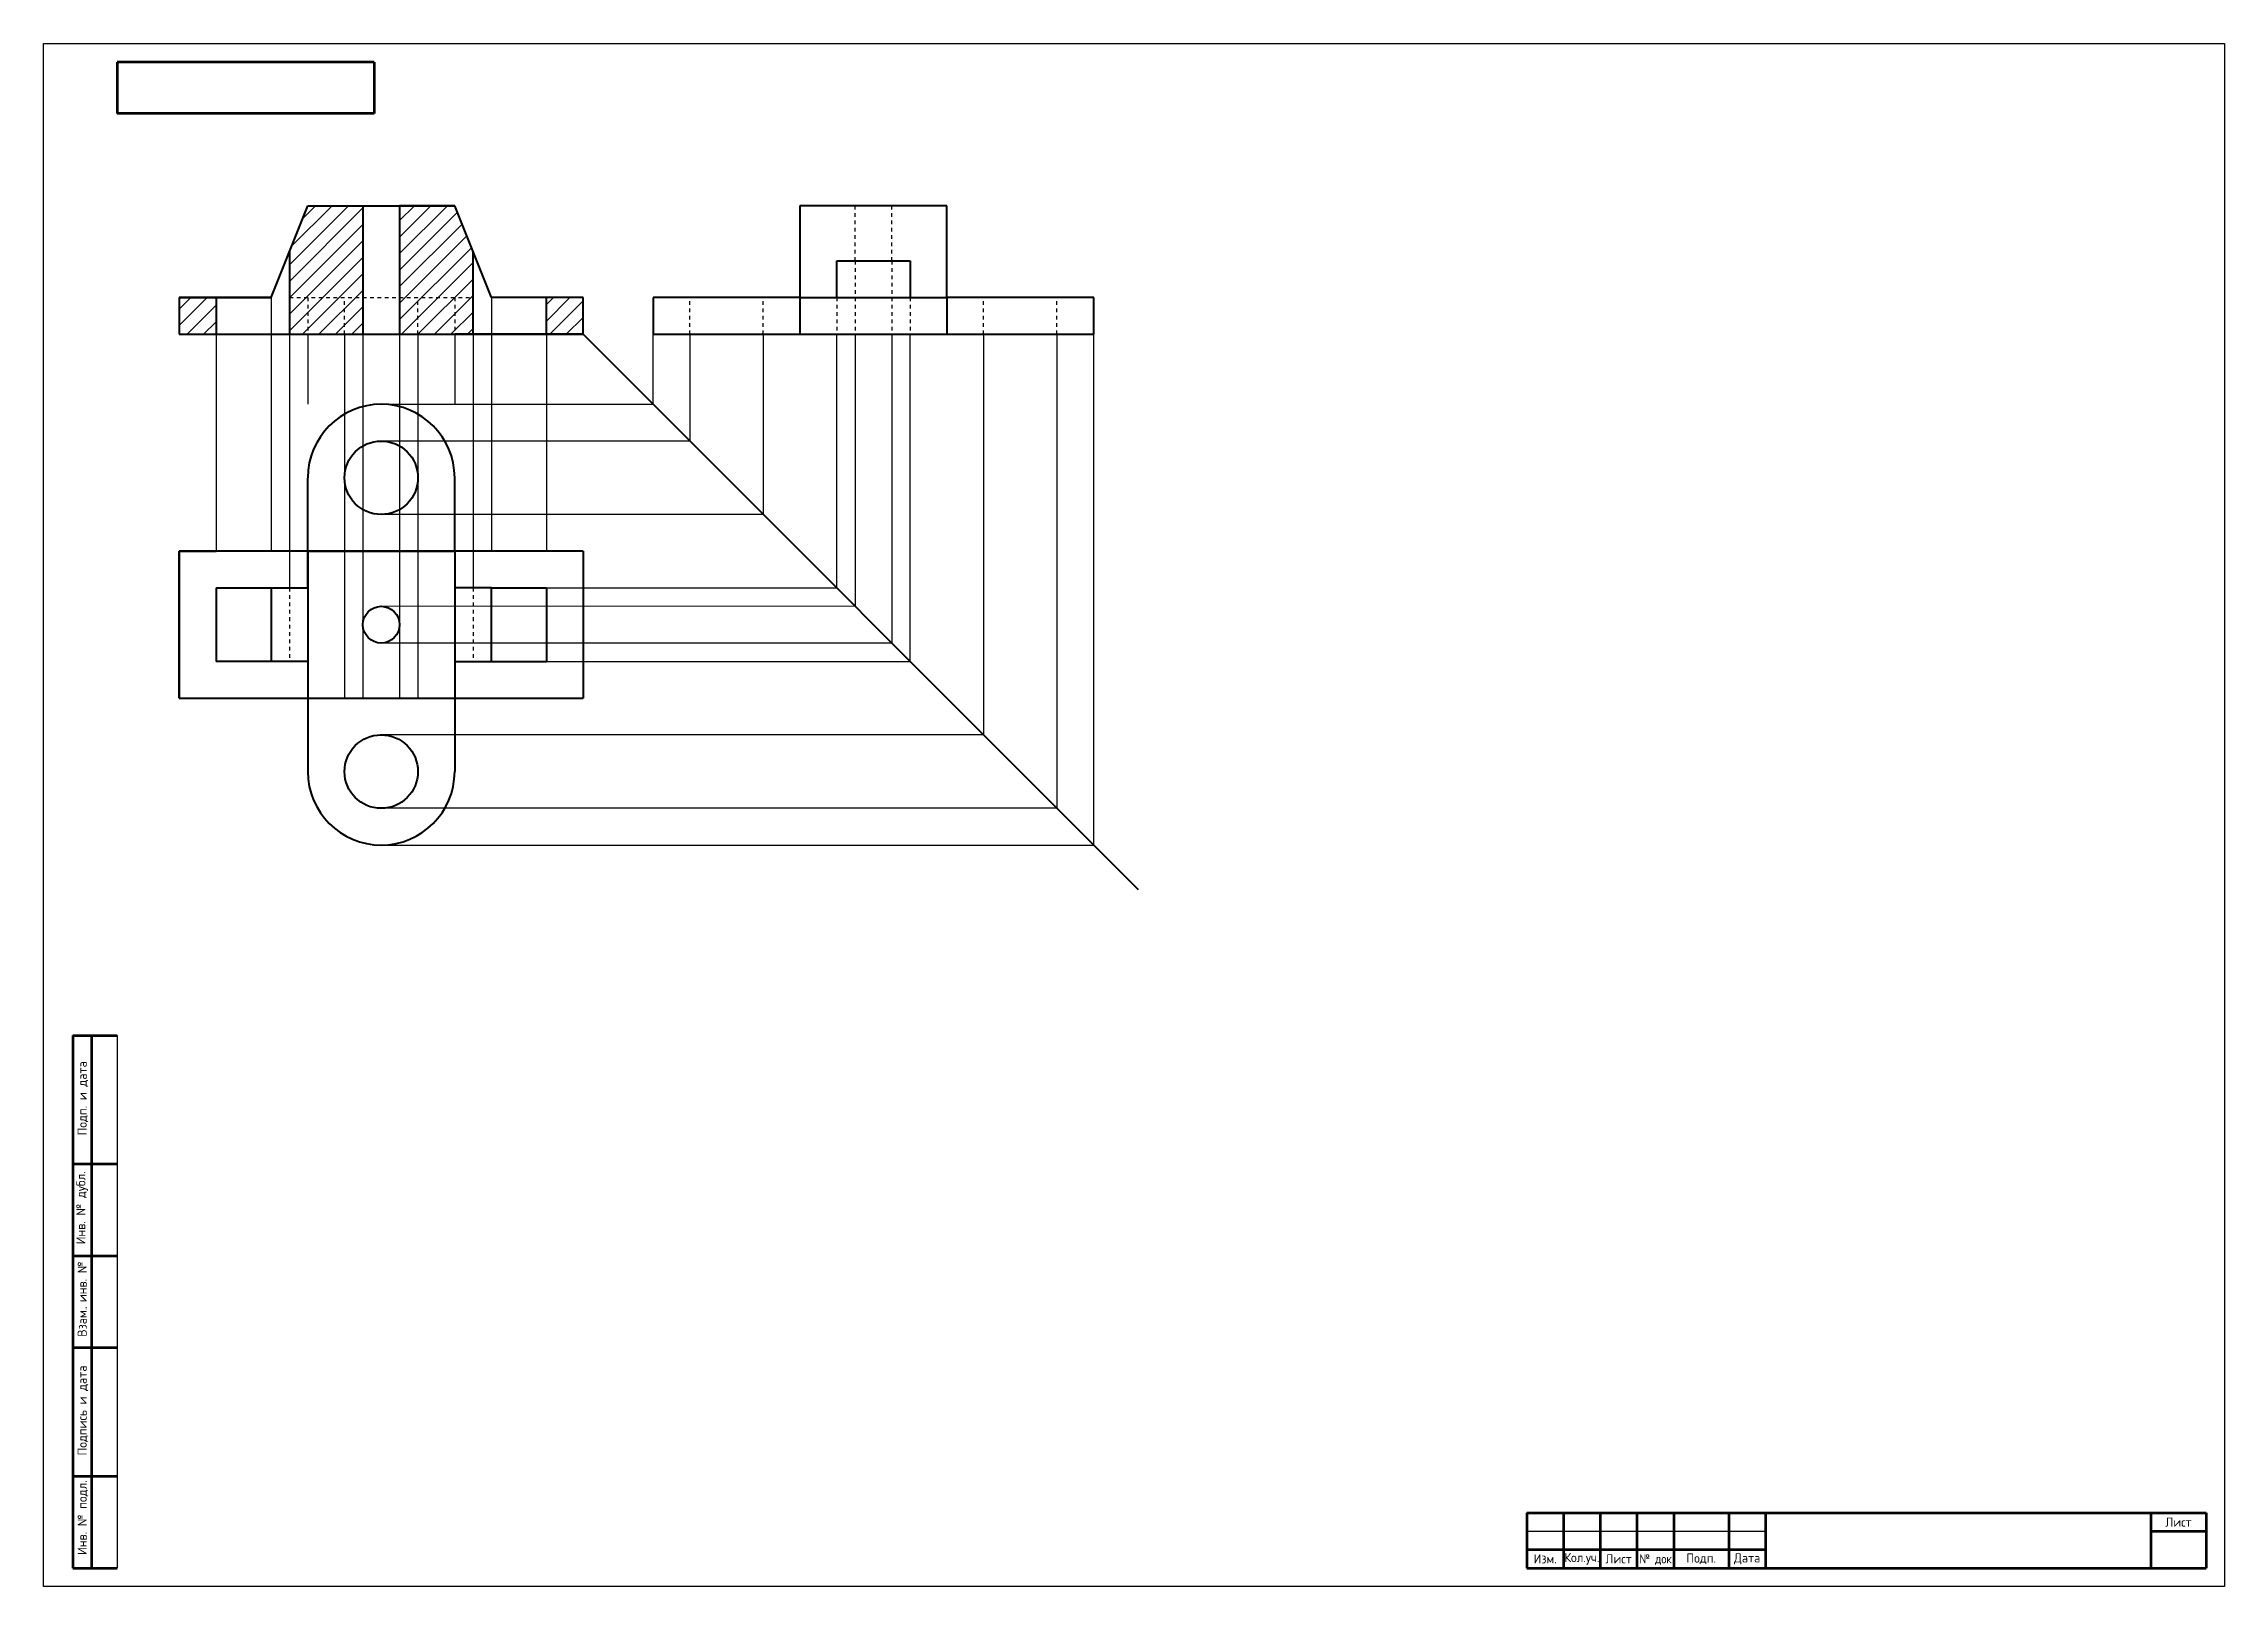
# Model space of a CAD drawing. Header units: millimetres. Extents: x 1498 to 2092, y 2258 to 2678.
import ezdxf
from ezdxf.enums import TextEntityAlignment as Align

# ---------------------------------------------------------------- set-up
doc = ezdxf.new("R2010")
doc.units = ezdxf.units.MM
doc.linetypes.add('JIS_02_1.0', pattern=[2, 1, -1])
doc.layers.add('Линия связи', color=92, linetype='Continuous')
doc.layers.add('Невидимая', color=140, linetype='JIS_02_1.0')
doc.layers.add('Основная', color=7, linetype='Continuous', lineweight=40)
doc.styles.add('GOST-2.304_Type-B', font='GOST Common.ttf')
pattern_1 = [(45, (-64.2345, 49.749), (-2.245064, 2.245064), [])]

# ---------------------------------------------------------------- blocks, each defined once
blk = doc.blocks.new('ACAD_SPDS_TB_14')
at = {"linetype": 'Continuous', "lineweight": 60}
for p, q in [((-12, 145), (0, 145)), ((-12, 145), (-12, 0)), ((-7, 145), (-7, 0)), ((-12, 110), (0, 110)), ((-12, 85), (0, 85)), ((-12, 60), (0, 60)), ((-12, 25), (0, 25)), ((-12, 0), (0, 0))]:
    blk.add_line(p, q, dxfattribs=at)
at = {"linetype": 'Continuous', "lineweight": 30}
blk.add_line((0, 145), (0, 0), dxfattribs=at)
at = {"style": 'GOST-2.304_Type-B'}
for s, p in [('Подп. и дата', (-8.25, 117.77)), ('Инв. № дубл.', (-8.62, 88.14)), ('Взам. инв. №', (-8.25, 62.96)), ('. ', (-8.25, 70.58)), ('Подпись и дата', (-8.25, 30.64)), ('Инв. № подл.', (-8.25, 3.57))]:
    blk.add_text(s, height=2.5, rotation=90, dxfattribs=at).set_placement(p)
for tag, p in [('ПОДП_ДАТА_2', (-3.5, 127.5)), ('ИНВ_Н_ДУБЛ', (-3.65, 97.5)), ('ВЗАМ_ИНВ_Н', (-3.5, 71.94)), ('ПОДП_ДАТА_1', (-3.5, 42.5)), ('ИНВ_НОМ_ПОДЛ', (-3.5, 12.5))]:
    blk.add_attdef(tag, text='', height=2.5, rotation=90, dxfattribs=at).set_placement(p, align=Align.MIDDLE_CENTER)
at = {"style": 'GOST-2.304_Type-B', "flags": 1}
blk.add_attdef('ИДЕНТИФИКАТОР_НАДПИСИ', (-12.24, -11.43), '', height=2.5, dxfattribs=at)
blk = doc.blocks.new('ACAD_SPDS_TB_08')
at = {"linetype": 'Continuous', "lineweight": 60}
for p, q in [((0, 0), (0, -14)), ((70, 0), (0, 0)), ((70, 0), (70, -14)), ((70, -14), (0, -14))]:
    blk.add_line(p, q, dxfattribs=at)
at = {"style": 'GOST-2.304_Type-B', "flags": 8}
blk.add_attdef('ОБОЗНАЧЕНИЕ_ДОКУМЕНТА', text='', height=5, dxfattribs=at).set_placement((35, -7), align=Align.MIDDLE_CENTER)
at = {"style": 'GOST-2.304_Type-B', "flags": 1}
blk.add_attdef('ИДЕНТИФИКАТОР_НАДПИСИ', (-0.4, -20.95), '', height=2.5, dxfattribs=at)
blk = doc.blocks.new('ACAD_SPDS_TB_05')
at = {"linetype": 'Continuous', "lineweight": 60}
for p, q in [((-185, 15), (0, 15)), ((-185, 15), (-185, 0)), ((-175, 15), (-175, 0)), ((-165, 15), (-165, 0)), ((-155, 15), (-155, 0)), ((-145, 15), (-145, 0)), ((-130, 15), (-130, 0)), ((-120, 15), (-120, 0)), ((-15, 15), (-15, 0)), ((0, 15), (0, 0)), ((-15, 10), (0, 10)), ((-185, 5), (-120, 5)), ((-185, 0), (0, 0))]:
    blk.add_line(p, q, dxfattribs=at)
at = {"linetype": 'Continuous'}
blk.add_line((-185, 10), (-120, 10), dxfattribs=at)
at = {"style": 'GOST-2.304_Type-B', "width": 0.9}
blk.add_text('№ док.', height=2.5, dxfattribs=at).set_placement((-154.34, 1.25))
at = {"linetype": 'Continuous', "char_height": 2.5, "attachment_point": 5, "style": 'GOST-2.304_Type-B'}
for s, insert, width in [('Лист', (-7.5, 12.5), 13), ('Изм.', (-180, 2.5), 8), ('Кол.уч.', (-170, 2.5), 9), ('Лист', (-160, 2.5), 8), ('Подп.', (-137.5, 2.5), 13), ('Дата', (-125, 2.5), 8)]:
    blk.add_mtext(s, dxfattribs=dict(at, insert=insert, width=width))
at = {"style": 'GOST-2.304_Type-B', "flags": 1}
blk.add_attdef('ИДЕНТИФИКАТОР_НАДПИСИ', (-184.93, 20.32), '', height=2.5, dxfattribs=at)
at = {"style": 'GOST-2.304_Type-B', "flags": 8}
for tag, p in [('ИЗМ_2', (-180, 11)), ('ИЗМ_2_КОЛ_УЧ', (-170, 11)), ('КОЛ_УЧ2', (-170, 11)), ('ИЗМ_2_ЛИСТ', (-160, 11)), ('ЛИСТ_ИЗМ2', (-160, 11)), ('ИЗМ_2_N_ДОК', (-150, 11)), ('N_ДОК_2', (-150, 11)), ('ИЗМ_2_ДАТА', (-125, 11)), ('ИЗМ_1', (-180, 6)), ('ИЗМ_1_КОЛ_УЧ', (-170, 6)), ('КОЛ_УЧ1', (-170, 6)), ('ИЗМ_1_ЛИСТ', (-160, 6)), ('ЛИСТ_ИЗМ1', (-160, 6)), ('ИЗМ_1_N_ДОК', (-150, 6)), ('N_ДОК_1', (-150, 6)), ('ИЗМ_1_ДАТА', (-125, 6))]:
    blk.add_attdef(tag, text='', height=2.5, dxfattribs=at).set_placement(p, align=Align.CENTER)
for tag, height, p in [('ОБОЗНАЧЕНИЕ_ДОКУМЕНТА', 3.5, (-67.5, 7.5)), ('ЛИСТ', 2.5, (-7.5, 5))]:
    blk.add_attdef(tag, text='', height=height, dxfattribs=at).set_placement(p, align=Align.MIDDLE_CENTER)

msp = doc.modelspace()

# ---------------------------------------------------------------- hatches: boundary and pattern name
at = {"layer": 'Defpoints'}
h = msp.add_hatch(dxfattribs=at)
h.set_pattern_fill('ANSI31', color=256)
h.set_pattern_definition(pattern_1)
h.paths.add_polyline_path([(1565.41, 2621.43), (1565.41, 2598.93), (1570.41, 2598.93), (1585.41, 2598.93), (1585.41, 2633.93), (1570.41, 2633.93)])
h = msp.add_hatch(dxfattribs=at)
h.set_pattern_fill('ANSI31', color=256)
h.set_pattern_definition(pattern_1)
h.paths.add_polyline_path([(1595.41, 2598.93), (1615.41, 2598.93), (1615.41, 2621.43), (1610.41, 2633.93), (1595.41, 2633.93)])
h = msp.add_hatch(dxfattribs=at)
h.set_pattern_fill('ANSI31', color=256)
h.set_pattern_definition(pattern_1)
edge = h.paths.add_edge_path()
edge.add_line((1535.41, 2608.93), (1545.41, 2608.93))
edge.add_line((1535.41, 2608.93), (1535.41, 2598.93))
edge.add_line((1545.41, 2608.93), (1545.41, 2598.93))
edge.add_line((1535.41, 2598.93), (1570.41, 2598.93))
h = msp.add_hatch(dxfattribs=at)
h.set_pattern_fill('ANSI31', color=256)
h.set_pattern_definition(pattern_1)
h.paths.add_polyline_path([(1645.41, 2608.93), (1635.41, 2608.93), (1635.41, 2598.93), (1645.41, 2598.93)])

# ---------------------------------------------------------------- linework, layer by layer
msp.add_lwpolyline([(1498.45, 2258.05), (1498.45, 2678.05), (2092.45, 2678.05), (2092.45, 2258.05), (1498.45, 2258.05)])
at = {"layer": 'Линия связи'}
for p, q in [((1560.41, 2608.93), (1560.41, 2539.87)), ((1620.41, 2608.93), (1620.41, 2539.87)), ((1545.41, 2598.93), (1545.41, 2539.87)), ((1565.41, 2598.93), (1565.41, 2529.87)), ((1570.41, 2598.93), (1570.41, 2579.87)), ((1580.41, 2598.93), (1580.41, 2579.87)), ((1585.41, 2598.93), (1585.41, 2499.87)), ((1595.41, 2598.93), (1595.41, 2499.87)), ((1600.41, 2598.93), (1600.41, 2499.87)), ((1610.41, 2598.93), (1610.41, 2579.87)), ((1615.41, 2598.93), (1615.41, 2529.87)), ((1635.41, 2598.93), (1635.41, 2539.87)), ((1664.47, 2579.87), (1664.47, 2598.93)), ((1674.47, 2598.93), (1674.47, 2569.87)), ((1694.47, 2598.93), (1694.47, 2549.87)), ((1714.47, 2529.87), (1714.47, 2598.93)), ((1719.47, 2598.93), (1719.47, 2524.87)), ((1729.47, 2598.93), (1729.47, 2514.87)), ((1734.47, 2509.87), (1734.47, 2598.93)), ((1754.47, 2598.93), (1754.47, 2489.87)), ((1774.47, 2598.93), (1774.47, 2469.87)), ((1784.47, 2459.87), (1784.47, 2598.93)), ((1580.41, 2579.87), (1580.41, 2499.87)), ((1590.41, 2579.87), (1664.47, 2579.87)), ((1674.47, 2569.87), (1590.28, 2569.87)), ((1694.47, 2549.87), (1590.26, 2549.87)), ((1719.47, 2524.87), (1590.01, 2524.85)), ((1635.41, 2529.87), (1714.47, 2529.87)), ((1729.47, 2514.87), (1590.37, 2514.87)), ((1635.41, 2509.87), (1734.47, 2509.87)), ((1754.47, 2489.87), (1590.1, 2489.87)), ((1774.47, 2469.87), (1590.13, 2469.87)), ((1590.41, 2459.87), (1784.47, 2459.87))]:
    msp.add_line(p, q, dxfattribs=at)
at = {"layer": 'Невидимая'}
for p, q in [((1719.47, 2618.93), (1719.47, 2633.93)), ((1729.47, 2618.93), (1729.47, 2633.93)), ((1719.47, 2618.93), (1719.47, 2598.93)), ((1729.47, 2618.93), (1729.47, 2598.93)), ((1565.41, 2608.93), (1615.41, 2608.93)), ((1570.41, 2608.93), (1570.41, 2598.93)), ((1580.41, 2598.93), (1580.41, 2608.93)), ((1600.41, 2598.93), (1600.41, 2609.04)), ((1610.41, 2608.93), (1610.41, 2598.93)), ((1674.47, 2598.93), (1674.47, 2608.93)), ((1694.47, 2598.93), (1694.47, 2608.93)), ((1714.47, 2608.93), (1714.47, 2598.93)), ((1734.47, 2608.93), (1734.47, 2598.93)), ((1754.47, 2598.93), (1754.47, 2608.93)), ((1774.47, 2598.93), (1774.47, 2608.93)), ((1565.41, 2529.87), (1565.41, 2509.87)), ((1615.41, 2529.87), (1615.41, 2509.87))]:
    msp.add_line(p, q, dxfattribs=at)
at = {"layer": 'Основная'}
for p, q in [((1560.41, 2608.93), (1570.41, 2633.93)), ((1570.41, 2633.93), (1610.41, 2633.93)), ((1570.41, 2633.93), (1585.41, 2633.93)), ((1585.41, 2633.93), (1585.41, 2598.93)), ((1610.41, 2633.93), (1595.41, 2633.93)), ((1595.41, 2633.93), (1595.41, 2598.93)), ((1620.41, 2608.93), (1610.41, 2633.93)), ((1744.47, 2633.93), (1704.47, 2633.93)), ((1704.47, 2633.93), (1704.47, 2608.93)), ((1744.47, 2608.93), (1744.47, 2633.93)), ((1565.41, 2621.43), (1565.41, 2598.93)), ((1615.41, 2598.93), (1615.41, 2621.43)), ((1714.47, 2608.93), (1714.47, 2618.93)), ((1714.47, 2618.93), (1734.47, 2618.93)), ((1734.47, 2618.93), (1734.47, 2608.93)), ((1560.41, 2608.93), (1535.41, 2608.93)), ((1535.41, 2608.93), (1535.41, 2598.93)), ((1535.41, 2608.93), (1545.41, 2608.93)), ((1535.41, 2608.93), (1560.41, 2608.93)), ((1545.41, 2608.93), (1545.41, 2598.93)), ((1545.41, 2608.93), (1560.41, 2608.93)), ((1645.41, 2608.93), (1620.41, 2608.93)), ((1635.41, 2598.93), (1635.41, 2608.93)), ((1645.41, 2598.93), (1645.41, 2608.93)), ((1704.47, 2608.93), (1664.47, 2608.93)), ((1664.47, 2608.93), (1664.47, 2598.93)), ((1704.47, 2608.93), (1704.47, 2598.93)), ((1704.47, 2608.93), (1744.47, 2608.93)), ((1784.47, 2608.93), (1744.47, 2608.93)), ((1744.47, 2608.93), (1744.47, 2598.93)), ((1784.47, 2598.93), (1784.47, 2608.93)), ((1535.41, 2598.93), (1645.41, 2598.93)), ((1535.41, 2598.93), (1570.41, 2598.93)), ((1645.41, 2598.93), (1610.41, 2598.93)), ((1635.41, 2598.93), (1615.41, 2598.93)), ((1645.41, 2598.93), (1635.41, 2598.93)), ((1645.41, 2598.93), (1796.61, 2447.73)), ((1664.47, 2598.93), (1784.47, 2598.93)), ((1570.41, 2539.87), (1570.41, 2559.87)), ((1610.41, 2539.87), (1610.41, 2559.87)), ((1535.41, 2499.87), (1535.41, 2539.87)), ((1645.41, 2539.87), (1535.41, 2539.87)), ((1535.41, 2539.87), (1535.41, 2499.87)), ((1535.41, 2539.87), (1545.41, 2539.87)), ((1570.41, 2529.87), (1570.41, 2539.87)), ((1570.41, 2539.87), (1610.41, 2539.87)), ((1570.41, 2539.87), (1570.41, 2519.87)), ((1570.41, 2539.87), (1590.41, 2539.87)), ((1610.41, 2539.87), (1610.41, 2499.87)), ((1645.41, 2539.87), (1645.41, 2499.87)), ((1545.41, 2529.87), (1545.41, 2509.87)), ((1545.41, 2529.87), (1570.41, 2529.87)), ((1560.41, 2529.87), (1560.41, 2509.87)), ((1570.41, 2529.87), (1570.41, 2509.87)), ((1620.41, 2529.87), (1610.41, 2529.87)), ((1620.41, 2509.87), (1620.41, 2529.87)), ((1620.41, 2529.87), (1635.41, 2529.87)), ((1635.41, 2529.87), (1635.41, 2509.87)), ((1570.41, 2509.87), (1545.41, 2509.87)), ((1570.41, 2509.87), (1570.41, 2499.87)), ((1610.41, 2509.87), (1635.41, 2509.87)), ((1535.41, 2499.87), (1645.41, 2499.87)), ((1570.41, 2499.87), (1570.41, 2479.87)), ((1610.41, 2499.87), (1610.41, 2479.87))]:
    msp.add_line(p, q, dxfattribs=at)
for centre, radius in [((1590.41, 2559.87), 10), ((1590.41, 2519.87), 5), ((1590.41, 2479.87), 10)]:
    msp.add_circle(centre, radius, dxfattribs=at)
for centre, start, end in [((1590.41, 2559.87), 0, 180), ((1590.41, 2479.87), 180, 0)]:
    msp.add_arc(centre, 20, start, end, dxfattribs=at)

# ---------------------------------------------------------------- block references
for name, p in [('ACAD_SPDS_TB_08', (1518.45, 2673.05)), ('ACAD_SPDS_TB_14', (1518.45, 2263.05)), ('ACAD_SPDS_TB_05', (2087.45, 2263.05))]:
    msp.add_blockref(name, p)

doc.saveas('drawing.dxf')
